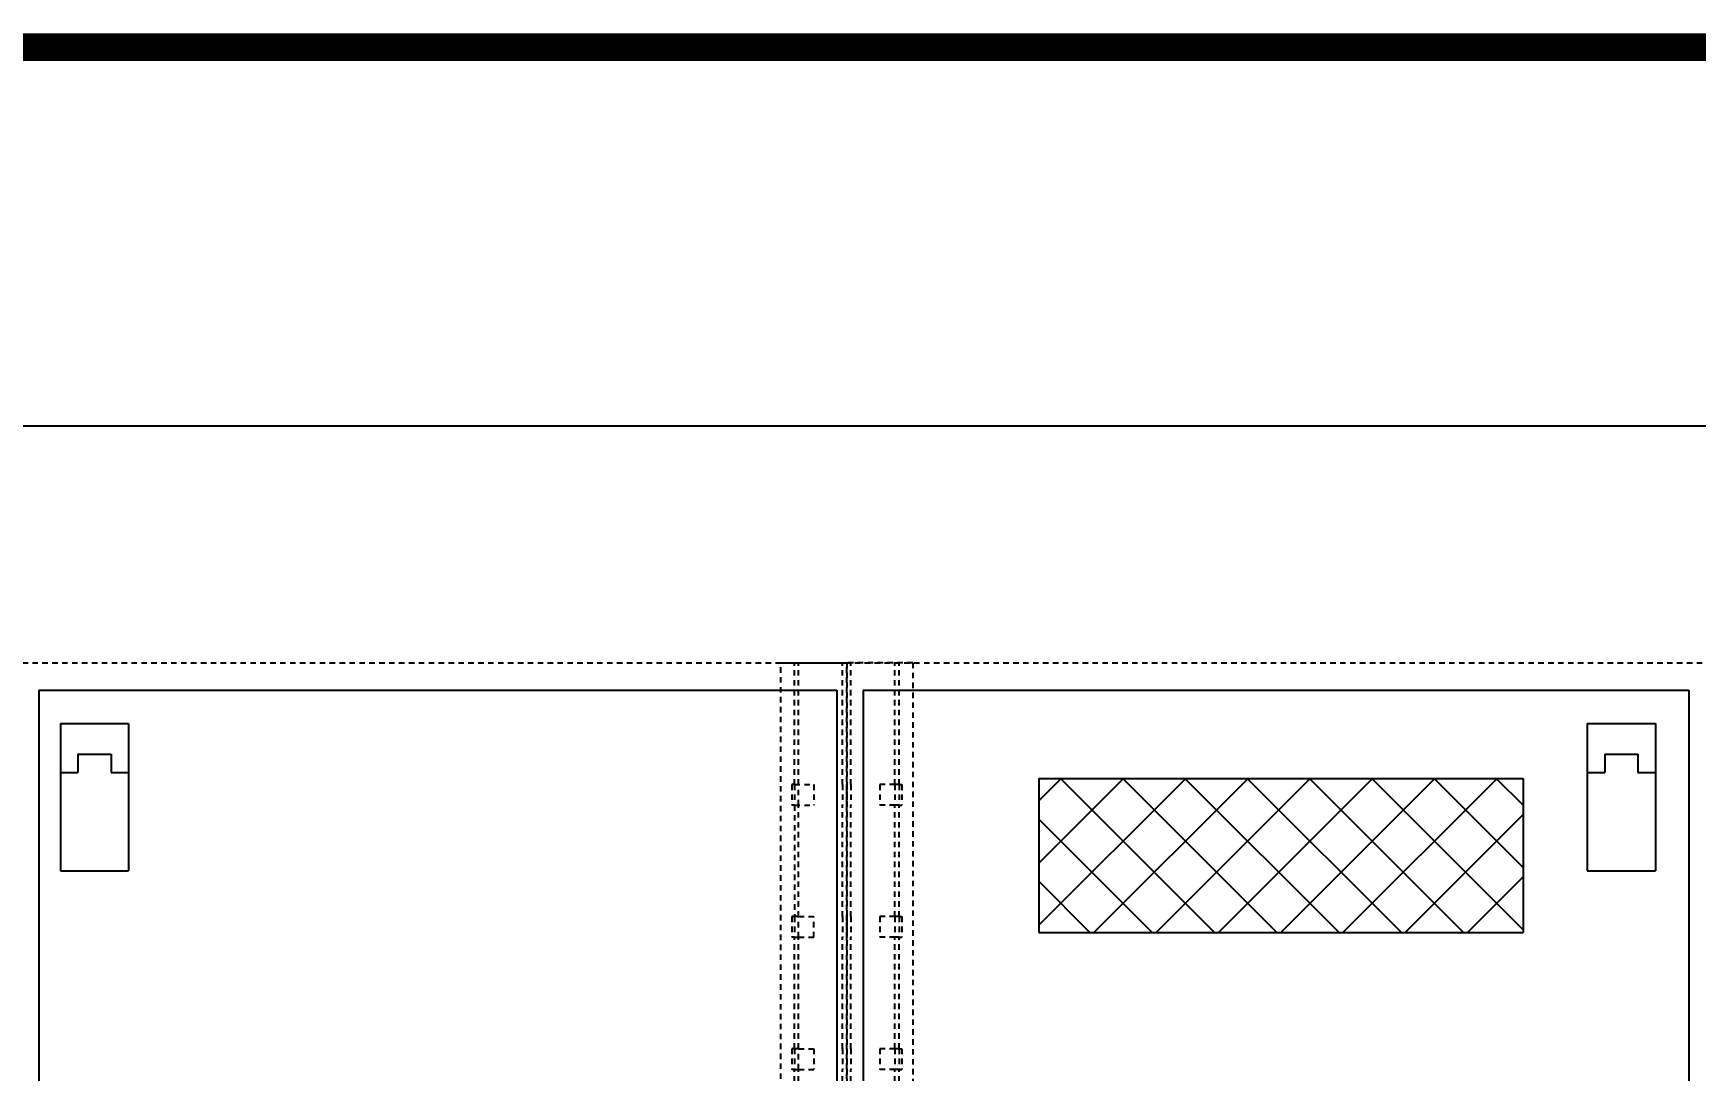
# Model space of a CAD drawing. Header units: inches. Extents: x 6 to 369, y -225 to 2.
# Drawn here: x 106.99 to 144.75, y -21.26 to 2.3 of the extents above; entities that cross this region are included whole.
import ezdxf

# ---------------------------------------------------------------- set-up
doc = ezdxf.new("R2010")
doc.units = ezdxf.units.IN
doc.header["$MEASUREMENT"] = 0
doc.linetypes.add('HIDDEN2', pattern=[0.1875, 0.125, -0.0625])
for name, color, linetype in [('Cabinet', 253, 'HIDDEN2'), ('D', 3, 'Continuous'), ('DIM', 7, 'Continuous')]:
    doc.layers.add(name, color=color, linetype=linetype)
doc.styles.add('S1', font='TXT')
doc.dimstyles.new('IMPERIAL', dxfattribs={"dimtxt": 2, "dimasz": 2, "dimexe": 0.18, "dimexo": 0.063, "dimgap": 0.09, "dimtad": 0, "dimtih": 1, "dimtoh": 1, "dimdec": 4, "dimzin": 0, "dimdsep": 46, "dimlunit": 5, "dimtxsty": 'S1', "dimcen": 0.09, "dimadec": 0, "dimazin": 0, "dimtfac": 1, "dimtdec": 4, "dimtofl": 0, "dimtmove": 2, "dimatfit": 3, "dimfxl": 0, "dimtolj": 1, "dimtzin": 0, "dimarcsym": 0})

# ---------------------------------------------------------------- blocks, each defined once
blk = doc.blocks.new('*D24')
at = {"layer": 'Defpoints', "color": 0}
for p in [(344.55, -6.619), (27.638, -11.998), (344.55, -13.123)]:
    blk.add_point(p, dxfattribs=at)
at = {"layer": 'DIM', "color": 0, "lineweight": -2}
for p, q in [((27.638, -11.935), (27.638, -6.439)), ((29.638, -6.619), (181.338, -6.619)), ((342.55, -6.619), (190.851, -6.619)), ((344.55, -13.06), (344.55, -6.439))]:
    blk.add_line(p, q, dxfattribs=at)
at = {"layer": 'DIM', "color": 0}
for points in [[(29.638, -6.285), (29.638, -6.952), (27.638, -6.619)], [(342.55, -6.285), (342.55, -6.952), (344.55, -6.619)]]:
    blk.add_solid(points, dxfattribs=at)
at = {"layer": 'DIM', "color": 0, "insert": (186.094, -6.619), "char_height": 2, "attachment_point": 5, "style": 'S1'}
blk.add_mtext('\\A1;316{\\H1.000000x;\\S15/16;}"', dxfattribs=at)
blk = doc.blocks.new('A$C604B5B53')
at = {"layer": 'D'}
for p, q in [((0, 88.75), (18.125, 88.75)), ((0, 88.75), (0, 0)), ((18.125, 88.752), (18.125, 0)), ((0.491, 88), (0.491, 84.65)), ((0.491, 88), (2.041, 88)), ((2.041, 88), (2.041, 84.65)), ((0.891, 87.302), (1.641, 87.302)), ((0.891, 87.302), (0.891, 86.881)), ((1.641, 87.302), (1.641, 86.881)), ((0.491, 86.881), (0.891, 86.881)), ((1.641, 86.881), (2.041, 86.881)), ((0.491, 84.65), (2.041, 84.65))]:
    blk.add_line(p, q, dxfattribs=at)
blk = doc.blocks.new('A$C11D33752')
at = {"layer": 'Cabinet', "linetype": 'HIDDEN2'}
for p, q in [((1.5, 90), (59.382, 90)), ((36.945, 0), (36.945, 90)), ((36.945, 90), (38.445, 90)), ((37.257, 87.234), (37.257, 90)), ((37.351, 87.234), (37.351, 90)), ((38.351, 87.234), (38.351, 90)), ((38.445, 90), (38.445, 0)), ((38.445, 0), (38.445, 90)), ((38.445, 90), (38.445, 90)), ((39.945, 90), (38.445, 90)), ((38.445, 0), (38.445, 90)), ((38.445, 90), (38.445, 0)), ((38.445, 90), (38.445, 90)), ((38.539, 87.234), (38.539, 90)), ((39.539, 87.234), (39.539, 90)), ((39.632, 87.234), (39.632, 90)), ((39.945, 90), (39.945, 0)), ((37.257, 87.234), (37.195, 87.234)), ((37.195, 87.234), (37.195, 86.765)), ((37.257, 87.234), (37.257, 86.765)), ((37.257, 87.234), (37.695, 87.234)), ((37.351, 86.765), (37.351, 87.234)), ((37.695, 87.234), (37.695, 86.765)), ((38.351, 87.234), (38.351, 86.765)), ((38.445, 86.765), (38.445, 87.234)), ((38.445, 87.234), (38.445, 86.765)), ((38.445, 87.234), (38.445, 86.765)), ((38.445, 86.765), (38.445, 87.234)), ((38.539, 87.234), (38.539, 86.765)), ((39.539, 87.234), (39.195, 87.234)), ((39.195, 87.234), (39.195, 86.765)), ((39.632, 87.234), (39.539, 87.234)), ((39.539, 87.234), (39.539, 86.765)), ((39.632, 87.234), (39.632, 86.765)), ((39.632, 87.234), (39.695, 87.234)), ((39.695, 87.234), (39.695, 86.765)), ((37.257, 86.765), (37.195, 86.765)), ((37.257, 86.765), (37.257, 84.234)), ((37.257, 86.765), (37.695, 86.765)), ((37.351, 84.234), (37.351, 86.765)), ((38.351, 84.234), (38.351, 86.765)), ((38.539, 84.234), (38.539, 86.765)), ((39.539, 86.765), (39.195, 86.765)), ((39.539, 84.234), (39.539, 86.765)), ((39.632, 86.765), (39.539, 86.765)), ((39.632, 84.234), (39.632, 86.765)), ((39.632, 86.765), (39.695, 86.765)), ((37.257, 84.234), (37.195, 84.234)), ((37.195, 84.234), (37.195, 83.765)), ((37.257, 84.234), (37.257, 83.765)), ((37.351, 84.234), (37.257, 84.234)), ((37.351, 83.765), (37.351, 84.234)), ((37.351, 84.234), (37.695, 84.234)), ((37.695, 83.765), (37.695, 84.234)), ((38.351, 84.234), (38.351, 83.765)), ((38.445, 83.765), (38.445, 84.234)), ((38.445, 84.234), (38.445, 83.765)), ((38.445, 84.234), (38.445, 83.765)), ((38.445, 83.765), (38.445, 84.234)), ((38.539, 84.234), (38.539, 83.765)), ((39.539, 84.234), (39.195, 84.234)), ((39.195, 84.234), (39.195, 83.765)), ((39.539, 84.234), (39.539, 83.765)), ((39.632, 84.234), (39.539, 84.234)), ((39.632, 84.234), (39.632, 83.765)), ((39.632, 84.234), (39.695, 84.234)), ((39.695, 84.234), (39.695, 83.765)), ((37.257, 83.765), (37.195, 83.765)), ((37.257, 81.234), (37.257, 83.765)), ((37.257, 83.765), (37.351, 83.765)), ((37.351, 81.234), (37.351, 83.765)), ((37.351, 83.765), (37.695, 83.765)), ((38.351, 81.234), (38.351, 83.765)), ((38.539, 81.234), (38.539, 83.765)), ((39.539, 83.765), (39.195, 83.765)), ((39.539, 81.234), (39.539, 83.765)), ((39.632, 83.765), (39.539, 83.765)), ((39.632, 81.234), (39.632, 83.765)), ((39.632, 83.765), (39.695, 83.765)), ((37.257, 81.234), (37.195, 81.234)), ((37.195, 81.234), (37.195, 80.765)), ((37.257, 81.234), (37.257, 80.765)), ((37.351, 81.234), (37.257, 81.234)), ((37.351, 80.765), (37.351, 81.234)), ((37.351, 81.234), (37.695, 81.234)), ((37.695, 81.234), (37.695, 80.765)), ((38.351, 81.234), (38.351, 80.765)), ((38.445, 80.765), (38.445, 81.234)), ((38.445, 81.234), (38.445, 80.765)), ((38.445, 81.234), (38.445, 80.765)), ((38.445, 80.765), (38.445, 81.234)), ((38.539, 81.234), (38.539, 80.765)), ((39.539, 81.234), (39.195, 81.234)), ((39.195, 81.234), (39.195, 80.765)), ((39.539, 81.234), (39.539, 80.765)), ((39.632, 81.234), (39.539, 81.234)), ((39.632, 81.234), (39.632, 80.765)), ((39.632, 81.234), (39.695, 81.234)), ((39.695, 81.234), (39.695, 80.765)), ((37.257, 80.765), (37.195, 80.765)), ((37.257, 78.234), (37.257, 80.765)), ((37.257, 80.765), (37.351, 80.765)), ((37.351, 78.234), (37.351, 80.765)), ((37.351, 80.765), (37.695, 80.765)), ((38.351, 78.234), (38.351, 80.765)), ((38.539, 78.234), (38.539, 80.765)), ((39.539, 80.765), (39.195, 80.765)), ((39.539, 78.234), (39.539, 80.765)), ((39.632, 80.765), (39.539, 80.765)), ((39.632, 78.234), (39.632, 80.765)), ((39.632, 80.765), (39.695, 80.765))]:
    blk.add_line(p, q, dxfattribs=at)

msp = doc.modelspace()

# ---------------------------------------------------------------- hatches: boundary and pattern name
at = {"layer": 'D'}
h = msp.add_hatch(dxfattribs=at)
h.set_pattern_fill('ANSI37', scale=8, style=0)
h.set_pattern_definition([(45, (108.4056, -45.0384), (-0.707107, 0.707107), []), (135, (108.4056, -45.0384), (-0.707107, -0.707107), [])])
h.paths.add_polyline_path([(140.82691, -18.12335), (140.82691, -14.62335), (129.82691, -14.62335), (129.82691, -18.12335)])

# ---------------------------------------------------------------- linework, layer by layer
at = {"color": 7, "const_width": 0.62869}
msp.add_lwpolyline([(369.01659, -224.81253), (369.01659, 1.98747), (6.13659, 1.98747), (6.13659, -224.81253)], close=True, dxfattribs=at)
at = {"layer": 'D', "color": 7}
for p, q in [((125.84057, -12.62335), (144.59057, -12.62335)), ((125.84057, -12.62335), (125.84057, -101.37568)), ((144.59057, -12.62335), (144.59057, -101.37568)), ((142.2824, -13.37335), (143.8324, -13.37335)), ((142.2824, -13.37335), (142.2824, -16.72335)), ((143.8324, -13.37335), (143.8324, -16.72335)), ((142.6824, -14.07148), (143.4324, -14.07148)), ((142.6824, -14.07148), (142.6824, -14.49272)), ((143.4324, -14.07148), (143.4324, -14.49272)), ((129.82691, -14.62335), (129.82691, -18.12335)), ((129.82691, -14.62335), (140.82691, -14.62335)), ((140.82691, -14.62335), (140.82691, -18.12335)), ((142.2824, -14.49272), (142.6824, -14.49272)), ((143.4324, -14.49272), (143.8324, -14.49272)), ((142.2824, -16.72335), (143.8324, -16.72335)), ((129.82691, -18.12335), (140.82691, -18.12335))]:
    msp.add_line(p, q, dxfattribs=at)

# ---------------------------------------------------------------- block references
for name, p in [('A$C11D33752', (87.02061, -101.99835)), ('A$C604B5B53', (107.11436, -101.37335))]:
    msp.add_blockref(name, p, dxfattribs=at)

# ---------------------------------------------------------------- dimensions: what is measured, and where the dimension line sits
at = {"layer": 'DIM', "color": 7}
dim = msp.add_linear_dim(base=(344.55045, -6.61867), p1=(27.63816, -11.99835), p2=(344.55045, -13.12335), dimstyle='IMPERIAL', override={"dimpost": '"'}, dxfattribs=at)
dim.commit()
dim.dimension.update_dxf_attribs({"geometry": '*D24', "text_midpoint": (186.0943, -6.61867)})

doc.saveas('drawing.dxf')
